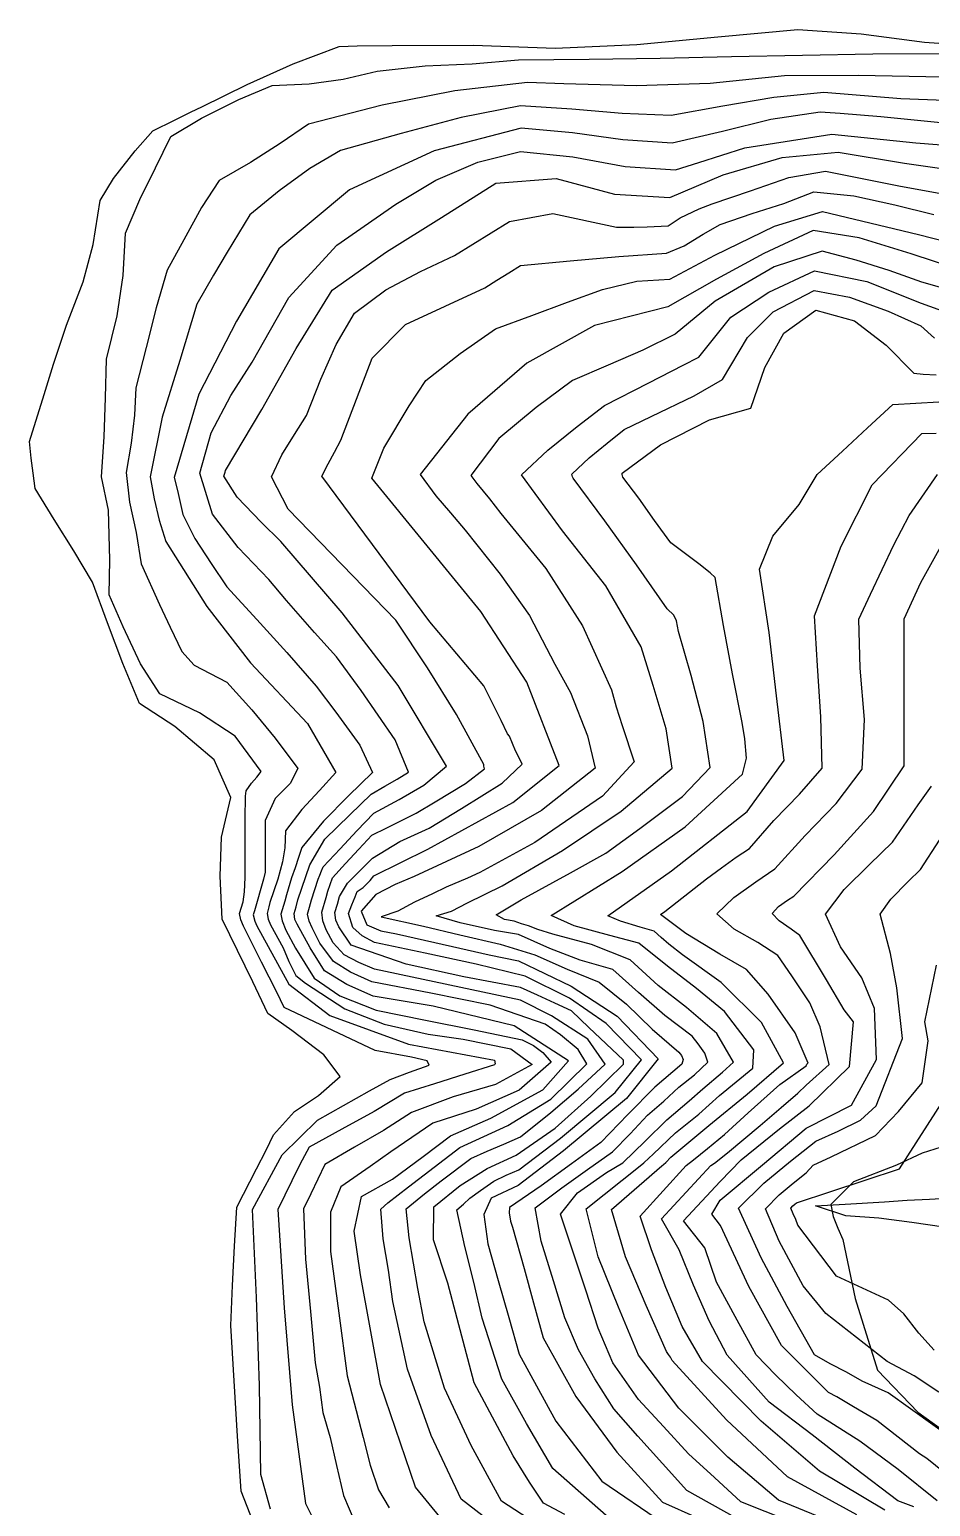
# Model space of a CAD drawing. Header units: millimetres. Extents: x 21147 to 21795, y 3328 to 3821.
# Drawn here: x 21164.3 to 21240.9, y 3682.3 to 3807.9 of the extents above; entities that cross this region are included whole.
import ezdxf

# ---------------------------------------------------------------- set-up
doc = ezdxf.new("R2010")
doc.units = ezdxf.units.MM
doc.header["$MEASUREMENT"] = 0
doc.layers.add('CURVAS', color=43, linetype='Continuous')
doc.layers.add('PEDRA', color=7, linetype='Continuous')

msp = doc.modelspace()

# ---------------------------------------------------------------- linework, layer by layer
at = {"layer": 'CURVAS', "linetype": 'Continuous'}
for p, q in [((21222.81, 3807.26), (21229.61, 3807.89)), ((21229.61, 3807.89), (21235.01, 3807.51)), ((21195.1, 3806.53), (21202.03, 3806.57)), ((21202.03, 3806.57), (21208.98, 3806.29)), ((21208.98, 3806.29), (21215.93, 3806.62)), ((21215.93, 3806.62), (21222.81, 3807.26)), ((21235.01, 3807.51), (21240.39, 3806.82)), ((21240.39, 3806.82), (21245.69, 3806.45)), ((21186.69, 3804.98), (21190.59, 3806.45)), ((21190.59, 3806.45), (21192.14, 3806.5)), ((21192.14, 3806.5), (21195.1, 3806.53)), ((21201.91, 3804.97), (21205.84, 3805.32)), ((21205.84, 3805.32), (21211.86, 3805.36)), ((21211.86, 3805.36), (21217.91, 3805.46)), ((21217.91, 3805.46), (21223.96, 3805.59)), ((21223.96, 3805.59), (21230, 3805.71)), ((21230, 3805.71), (21236.01, 3805.81)), ((21236.01, 3805.81), (21242, 3805.85)), ((21182.78, 3803.21), (21186.69, 3804.98)), ((21190.95, 3803.66), (21193.83, 3804.36)), ((21193.83, 3804.36), (21197.9, 3804.79)), ((21197.9, 3804.79), (21201.91, 3804.97)), ((21178.92, 3801.3), (21182.78, 3803.21)), ((21182.07, 3801.93), (21184.89, 3803.14)), ((21184.89, 3803.14), (21188.04, 3803.28)), ((21188.04, 3803.28), (21190.95, 3803.66)), ((21206.63, 3803.38), (21200.44, 3802.68)), ((21209.71, 3803.28), (21206.63, 3803.38)), ((21212.79, 3803.19), (21209.71, 3803.28)), ((21215.85, 3803.09), (21212.79, 3803.19)), ((21222.16, 3803.3), (21215.85, 3803.09)), ((21228.48, 3803.94), (21222.16, 3803.3)), ((21234.76, 3803.98), (21228.48, 3803.94)), ((21239.1, 3803.89), (21234.76, 3803.98)), ((21243.33, 3803.8), (21239.1, 3803.89)), ((21178.88, 3800.36), (21182.07, 3801.93)), ((21200.44, 3802.68), (21194.24, 3801.45)), ((21227.57, 3802.1), (21223.23, 3801.37)), ((21231.82, 3802.54), (21227.57, 3802.1)), ((21238.39, 3802), (21231.82, 3802.54)), ((21244.99, 3801.76), (21238.39, 3802)), ((21176.28, 3798.78), (21178.88, 3800.36)), ((21176.59, 3800.18), (21178.01, 3800.88)), ((21178.01, 3800.88), (21178.92, 3801.3)), ((21194.24, 3801.45), (21188, 3799.83)), ((21200.98, 3800.41), (21195.87, 3799.06)), ((21206.03, 3801.41), (21200.98, 3800.41)), ((21210.39, 3801.12), (21206.03, 3801.41)), ((21214.68, 3800.76), (21210.39, 3801.12)), ((21218.85, 3800.58), (21214.68, 3800.76)), ((21223.23, 3801.37), (21218.85, 3800.58)), ((21231.51, 3800.86), (21227.31, 3800.23)), ((21233.23, 3800.74), (21231.51, 3800.86)), ((21234.96, 3800.6), (21233.23, 3800.74)), ((21236.68, 3800.46), (21234.96, 3800.6)), ((21243.2, 3799.82), (21236.68, 3800.46)), ((21173.23, 3797.57), (21174.75, 3799.28)), ((21174.75, 3799.28), (21176.59, 3800.18)), ((21188, 3799.83), (21185.57, 3798.2)), ((21195.87, 3799.06), (21190.71, 3797.6)), ((21206.08, 3799.5), (21198.67, 3797.58)), ((21210.45, 3799.1), (21206.08, 3799.5)), ((21214.74, 3798.52), (21210.45, 3799.1)), ((21223.22, 3799.21), (21218.92, 3798.23)), ((21227.31, 3800.23), (21223.22, 3799.21)), ((21174.96, 3796.13), (21176.28, 3798.78)), ((21185.57, 3798.2), (21183.06, 3796.58)), ((21218.92, 3798.23), (21214.74, 3798.52)), ((21223.14, 3797.2), (21225.11, 3797.82)), ((21225.11, 3797.82), (21232.52, 3799)), ((21232.52, 3799), (21239.66, 3798.24)), ((21239.66, 3798.24), (21247.06, 3797.7)), ((21171.39, 3795.22), (21173.23, 3797.57)), ((21183.06, 3796.58), (21180.38, 3795.04)), ((21190.71, 3797.6), (21188.11, 3796.07)), ((21198.67, 3797.58), (21191.48, 3794.25)), ((21198.82, 3795.08), (21202.38, 3796.61)), ((21202.38, 3796.61), (21206.03, 3797.51)), ((21206.03, 3797.51), (21210.48, 3797.05)), ((21210.48, 3797.05), (21214.93, 3796.25)), ((21219.21, 3795.95), (21221.18, 3796.57)), ((21221.18, 3796.57), (21223.14, 3797.2)), ((21223.25, 3795.54), (21228.29, 3797.01)), ((21228.29, 3797.01), (21233.06, 3797.46)), ((21233.06, 3797.46), (21238.7, 3796.52)), ((21238.7, 3796.52), (21244.15, 3795.73)), ((21173.65, 3793.44), (21174.96, 3796.13)), ((21188.11, 3796.07), (21185.49, 3794.16)), ((21214.93, 3796.25), (21219.21, 3795.95)), ((21218.73, 3793.6), (21223.25, 3795.54)), ((21225.59, 3794.18), (21228.85, 3795.31)), ((21228.85, 3795.31), (21231.98, 3795.83)), ((21231.98, 3795.83), (21238.2, 3794.6)), ((21170.27, 3793.36), (21171.39, 3795.22)), ((21180.38, 3795.04), (21178.89, 3792.74)), ((21185.49, 3794.16), (21183, 3792.12)), ((21191.48, 3794.25), (21185.46, 3789.24)), ((21195.41, 3793.03), (21198.82, 3795.08)), ((21199.3, 3791.91), (21203.92, 3794.82)), ((21203.92, 3794.82), (21209.05, 3795.23)), ((21209.05, 3795.23), (21214.01, 3793.9)), ((21222.33, 3793.07), (21225.59, 3794.18)), ((21228.43, 3793.1), (21230.98, 3794.08)), ((21230.98, 3794.08), (21234.38, 3793.75)), ((21238.2, 3794.6), (21244.34, 3793.46)), ((21169.67, 3789.62), (21170.27, 3793.36)), ((21172.43, 3790.58), (21173.65, 3793.44)), ((21178.89, 3792.74), (21177.39, 3790.01)), ((21190.39, 3789.56), (21195.41, 3793.03)), ((21214.01, 3793.9), (21218.73, 3793.6)), ((21221.23, 3792.63), (21222.33, 3793.07)), ((21225.72, 3792.23), (21228.43, 3793.1)), ((21234.38, 3793.75), (21237.86, 3792.99)), ((21237.86, 3792.99), (21241.19, 3792.16)), ((21183, 3792.12), (21181.07, 3788.96)), ((21194.63, 3788.97), (21199.3, 3791.91)), ((21200.42, 3788.66), (21205.09, 3791.56)), ((21205.09, 3791.56), (21208.78, 3792.23)), ((21208.78, 3792.23), (21214.18, 3791.09)), ((21218.59, 3791.2), (21219.6, 3791.88)), ((21219.6, 3791.88), (21221.23, 3792.63)), ((21223, 3791.32), (21225.72, 3792.23)), ((21227.62, 3791.18), (21231.72, 3792.4)), ((21231.72, 3792.4), (21239.87, 3790.45)), ((21172.23, 3786.96), (21172.43, 3790.58)), ((21214.18, 3791.09), (21215.67, 3791.09)), ((21215.67, 3791.09), (21216.81, 3791.12)), ((21216.81, 3791.12), (21218.59, 3791.2)), ((21219.95, 3789.5), (21221.56, 3790.48)), ((21221.56, 3790.48), (21223, 3791.32)), ((21222.56, 3788.69), (21227.62, 3791.18)), ((21230.91, 3790.8), (21226.71, 3788.84)), ((21234.84, 3790.17), (21230.91, 3790.8)), ((21239.87, 3790.45), (21247.94, 3788.39)), ((21168.82, 3786.44), (21169.67, 3789.62)), ((21177.39, 3790.01), (21175.95, 3787.42)), ((21185.46, 3789.24), (21181.87, 3783.08)), ((21186.32, 3785.09), (21190.39, 3789.56)), ((21189.99, 3785.72), (21194.63, 3788.97)), ((21218.44, 3788.88), (21219.95, 3789.5)), ((21231.7, 3789.05), (21227.6, 3787.7)), ((21234.59, 3788.28), (21231.7, 3789.05)), ((21239.27, 3788.81), (21234.84, 3790.17)), ((21181.07, 3788.96), (21179.9, 3787)), ((21197.52, 3787.31), (21200.42, 3788.66)), ((21205.02, 3787.2), (21206.03, 3787.83)), ((21206.03, 3787.83), (21210.24, 3788.22)), ((21210.24, 3788.22), (21214.39, 3788.6)), ((21214.39, 3788.6), (21218.44, 3788.88)), ((21218.73, 3786.65), (21222.56, 3788.69)), ((21226.71, 3788.84), (21222.69, 3786.66)), ((21237.4, 3787.41), (21234.59, 3788.28)), ((21243.3, 3787.49), (21239.27, 3788.81)), ((21171.71, 3783.54), (21172.23, 3786.96)), ((21175.95, 3787.42), (21175.02, 3784.22)), ((21179.9, 3787), (21178.49, 3784.54)), ((21194.56, 3785.76), (21197.52, 3787.31)), ((21202.98, 3785.93), (21204.01, 3786.57)), ((21204.01, 3786.57), (21205.02, 3787.2)), ((21213, 3785.77), (21215.93, 3786.48)), ((21215.93, 3786.48), (21216.86, 3786.55)), ((21216.86, 3786.55), (21217.8, 3786.6)), ((21217.8, 3786.6), (21218.73, 3786.65)), ((21222.69, 3786.66), (21218.56, 3784.3)), ((21227.6, 3787.7), (21222.58, 3784.78)), ((21227.16, 3785.55), (21231.03, 3787.37)), ((21231.03, 3787.37), (21235.48, 3786.47)), ((21235.48, 3786.47), (21240.11, 3784.61)), ((21240.16, 3786.41), (21237.4, 3787.41)), ((21167.39, 3782.74), (21168.82, 3786.44)), ((21186.94, 3780.76), (21189.99, 3785.72)), ((21191.89, 3783.78), (21194.56, 3785.76)), ((21196.24, 3782.8), (21202.98, 3785.93)), ((21210.01, 3784.71), (21213, 3785.77)), ((21223.93, 3783.42), (21227.16, 3785.55)), ((21227.53, 3783.89), (21231, 3785.69)), ((21231, 3785.69), (21234.01, 3785.14)), ((21246.03, 3784.73), (21240.16, 3786.41)), ((21175.02, 3784.22), (21174.18, 3780.85)), ((21178.49, 3784.54), (21177.04, 3779.74)), ((21183.19, 3779.6), (21186.32, 3785.09)), ((21206.99, 3783.58), (21210.01, 3784.71)), ((21218.56, 3784.3), (21212.33, 3782.71)), ((21222.58, 3784.78), (21219.19, 3781.98)), ((21228.42, 3782.06), (21231.15, 3784.01)), ((21231.15, 3784.01), (21234.44, 3783.12)), ((21234.01, 3785.14), (21237.3, 3783.93)), ((21240.11, 3784.61), (21244.42, 3783.06)), ((21166.3, 3779.42), (21167.39, 3782.74)), ((21170.8, 3779.87), (21171.71, 3783.54)), ((21181.87, 3783.08), (21178.66, 3776.87)), ((21190.35, 3781.1), (21191.89, 3783.78)), ((21193.41, 3779.93), (21196.24, 3782.8)), ((21203.9, 3782.43), (21206.99, 3783.58)), ((21212.33, 3782.71), (21206.56, 3779.53)), ((21221.18, 3780.04), (21223.93, 3783.42)), ((21225.34, 3781.7), (21227.53, 3783.89)), ((21234.44, 3783.12), (21237.12, 3781.05)), ((21237.3, 3783.93), (21240.09, 3782.7)), ((21240.09, 3782.7), (21241.25, 3781.63)), ((21200.89, 3780.33), (21203.9, 3782.43)), ((21219.19, 3781.98), (21216.42, 3780.62)), ((21223.21, 3778.12), (21225.34, 3781.7)), ((21226.81, 3779.15), (21228.42, 3782.06)), ((21174.18, 3780.85), (21173.31, 3777.42)), ((21184.01, 3775.59), (21186.94, 3780.76)), ((21189.03, 3778.15), (21190.35, 3781.1)), ((21197.98, 3778.05), (21200.89, 3780.33)), ((21216.42, 3780.62), (21213.49, 3779.34)), ((21237.12, 3781.05), (21239.49, 3778.67)), ((21165.49, 3776.86), (21166.3, 3779.42)), ((21170.73, 3776.58), (21170.8, 3779.87)), ((21177.04, 3779.74), (21175.53, 3774.93)), ((21181.37, 3776.76), (21183.19, 3779.6)), ((21190.74, 3772.97), (21193.41, 3779.93)), ((21206.56, 3779.53), (21201.53, 3775.17)), ((21213.49, 3779.34), (21210.46, 3778.05)), ((21216.93, 3777.85), (21219.87, 3779.35)), ((21219.87, 3779.35), (21221.18, 3780.04)), ((21225.63, 3775.7), (21226.81, 3779.15)), ((21187.81, 3775.08), (21189.03, 3778.15)), ((21196.54, 3775.9), (21197.98, 3778.05)), ((21210.46, 3778.05), (21207.35, 3775.76)), ((21213.17, 3775.91), (21216.93, 3777.85)), ((21220.81, 3776.75), (21223.21, 3778.12)), ((21239.49, 3778.67), (21240.28, 3778.58)), ((21240.28, 3778.58), (21241.39, 3778.52)), ((21164.25, 3772.85), (21165.49, 3776.86)), ((21170.59, 3773.25), (21170.73, 3776.58)), ((21173.31, 3777.42), (21173.18, 3775.09)), ((21178.66, 3776.87), (21176.57, 3769.8)), ((21179.72, 3773.58), (21181.37, 3776.76)), ((21217.15, 3774.97), (21220.81, 3776.75)), ((21180.93, 3770.4), (21184.01, 3775.59)), ((21194.4, 3772.28), (21196.54, 3775.9)), ((21201.53, 3775.17), (21197.5, 3770.04)), ((21207.35, 3775.76), (21204.19, 3773.1)), ((21210.83, 3774.14), (21213.17, 3775.91)), ((21222.11, 3774.7), (21225.63, 3775.7)), ((21235.55, 3774.02), (21237.69, 3776.01)), ((21237.69, 3776.01), (21241.6, 3776.23)), ((21173.18, 3775.09), (21172.89, 3772.7)), ((21175.53, 3774.93), (21174.51, 3769.85)), ((21186.8, 3773.46), (21187.81, 3775.08)), ((21208.36, 3772.11), (21210.83, 3774.14)), ((21214.85, 3773.88), (21217.15, 3774.97)), ((21217.94, 3772.58), (21222.11, 3774.7)), ((21233.42, 3772.03), (21235.55, 3774.02)), ((21164.4, 3771.43), (21164.25, 3772.85)), ((21170.39, 3769.85), (21170.59, 3773.25)), ((21172.89, 3772.7), (21172.47, 3770.21)), ((21178.73, 3770.16), (21179.72, 3773.58)), ((21185.73, 3771.72), (21186.8, 3773.46)), ((21190.2, 3771.96), (21190.74, 3772.97)), ((21204.19, 3773.1), (21201.81, 3769.97)), ((21211.86, 3771.47), (21213.39, 3772.72)), ((21213.39, 3772.72), (21214.85, 3773.88)), ((21235.94, 3769.18), (21240.16, 3773.54)), ((21240.16, 3773.54), (21241.38, 3773.56)), ((21164.56, 3770.15), (21164.4, 3771.43)), ((21184.84, 3769.85), (21185.73, 3771.72)), ((21189.66, 3770.95), (21190.2, 3771.96)), ((21193.37, 3769.73), (21194.4, 3772.28)), ((21206.1, 3770.02), (21208.36, 3772.11)), ((21210.39, 3770.09), (21211.86, 3771.47)), ((21214.66, 3770.16), (21217.94, 3772.58)), ((21231.27, 3770.04), (21233.42, 3772.03)), ((21164.73, 3768.87), (21164.56, 3770.15)), ((21172.47, 3770.21), (21172.75, 3767.7)), ((21179.82, 3766.69), (21178.73, 3770.16)), ((21180.83, 3770.09), (21180.89, 3770.25)), ((21180.89, 3770.25), (21180.93, 3770.4)), ((21189.11, 3769.92), (21189.66, 3770.95)), ((21214.68, 3770.06), (21214.66, 3770.16)), ((21170.98, 3767.02), (21170.39, 3769.85)), ((21174.51, 3769.85), (21174.86, 3767.99)), ((21176.57, 3769.8), (21176.84, 3768.69)), ((21180.77, 3769.92), (21180.83, 3770.09)), ((21181.93, 3768.11), (21180.77, 3769.92)), ((21186.27, 3767.11), (21184.84, 3769.85)), ((21198.3, 3757.52), (21189.11, 3769.92)), ((21198.09, 3763.98), (21193.37, 3769.73)), ((21197.5, 3770.04), (21198.81, 3768.24)), ((21201.81, 3769.97), (21202.32, 3769.28)), ((21202.32, 3769.28), (21203.38, 3767.97)), ((21209.59, 3765.27), (21206.1, 3770.02)), ((21210.43, 3769.97), (21210.39, 3770.09)), ((21210.46, 3769.85), (21210.43, 3769.97)), ((21210.49, 3769.73), (21210.46, 3769.85)), ((21213.2, 3766.1), (21210.49, 3769.73)), ((21214.7, 3769.95), (21214.68, 3770.06)), ((21214.73, 3769.83), (21214.7, 3769.95)), ((21216.1, 3768.03), (21214.73, 3769.83)), ((21229.73, 3767.51), (21231.27, 3770.04)), ((21233.31, 3763.95), (21235.94, 3769.18)), ((21239.09, 3766.57), (21241.49, 3770.06)), ((21166.35, 3766.23), (21164.73, 3768.87)), ((21172.75, 3767.7), (21173.33, 3765.11)), ((21174.86, 3767.99), (21175.27, 3766.16)), ((21176.84, 3768.69), (21177.07, 3767.67)), ((21177.07, 3767.67), (21177.29, 3766.64)), ((21183.95, 3766.01), (21181.93, 3768.11)), ((21198.81, 3768.24), (21200.06, 3766.78)), ((21203.38, 3767.97), (21204.35, 3766.73)), ((21217.43, 3766.14), (21216.1, 3768.03)), ((21171.08, 3762.8), (21170.98, 3767.02)), ((21177.29, 3766.64), (21178.32, 3764.61)), ((21182.01, 3763.83), (21179.82, 3766.69)), ((21195.43, 3757.67), (21186.27, 3767.11)), ((21200.06, 3766.78), (21201.31, 3765.32)), ((21204.35, 3766.73), (21208.18, 3762.06)), ((21227.49, 3764.8), (21229.73, 3767.51)), ((21237.78, 3764.07), (21239.09, 3766.57)), ((21168.01, 3763.55), (21166.35, 3766.23)), ((21173.33, 3765.11), (21173.74, 3762.44)), ((21175.27, 3766.16), (21175.85, 3764.34)), ((21185.63, 3764.36), (21183.95, 3766.01)), ((21201.31, 3765.32), (21204.28, 3761.57)), ((21213.29, 3760.59), (21209.59, 3765.27)), ((21215.88, 3762.38), (21213.2, 3766.1)), ((21218.8, 3764.24), (21217.43, 3766.14)), ((21175.85, 3764.34), (21177.02, 3762.51)), ((21178.32, 3764.61), (21179.7, 3762.49)), ((21190.84, 3758.3), (21185.63, 3764.36)), ((21202.65, 3758.41), (21198.09, 3763.98)), ((21221.18, 3762.45), (21218.8, 3764.24)), ((21226.35, 3762.01), (21227.49, 3764.8)), ((21231.03, 3758.03), (21233.31, 3763.95)), ((21236.8, 3761.96), (21237.78, 3764.07)), ((21240.08, 3760.88), (21241.78, 3763.93)), ((21169.6, 3760.89), (21168.01, 3763.55)), ((21171.04, 3759.81), (21171.08, 3762.8)), ((21184.6, 3761.13), (21182.01, 3763.83)), ((21173.74, 3762.44), (21175.31, 3758.99)), ((21177.02, 3762.51), (21178.18, 3760.67)), ((21179.7, 3762.49), (21181.03, 3760.5)), ((21204.28, 3761.57), (21206.79, 3758.06)), ((21208.18, 3762.06), (21211.3, 3757.19)), ((21218.51, 3758.63), (21215.88, 3762.38)), ((21222.16, 3761.69), (21221.18, 3762.45)), ((21222.59, 3761.29), (21222.16, 3761.69)), ((21227.17, 3756.62), (21226.35, 3762.01)), ((21235.81, 3759.86), (21236.8, 3761.96)), ((21170.89, 3757.44), (21169.6, 3760.89)), ((21178.18, 3760.67), (21179.33, 3758.83)), ((21181.03, 3760.5), (21183.59, 3757.73)), ((21186.12, 3759.33), (21184.6, 3761.13)), ((21216.29, 3755.4), (21213.29, 3760.59)), ((21223.28, 3757.22), (21222.59, 3761.29)), ((21238.65, 3757.77), (21240.08, 3760.88)), ((21172.21, 3757.1), (21171.04, 3759.81)), ((21175.31, 3758.99), (21176.21, 3757.06)), ((21179.33, 3758.83), (21183.04, 3754.04)), ((21188.49, 3756.62), (21186.12, 3759.33)), ((21234.81, 3757.75), (21235.81, 3759.86)), ((21183.59, 3757.73), (21186.14, 3754.9)), ((21195.62, 3752.1), (21190.84, 3758.3)), ((21198.12, 3753.62), (21195.43, 3757.67)), ((21206.56, 3752.4), (21202.65, 3758.41)), ((21206.79, 3758.06), (21208.95, 3753.91)), ((21219.06, 3758.1), (21218.51, 3758.63)), ((21219.28, 3757.61), (21219.06, 3758.1)), ((21219.45, 3756.69), (21219.28, 3757.61)), ((21231.28, 3753.78), (21231.03, 3758.03)), ((21234.91, 3753.59), (21234.81, 3757.75)), ((21238.65, 3753.62), (21238.65, 3757.77)), ((21172.18, 3753.99), (21170.89, 3757.44)), ((21173.7, 3753.94), (21172.21, 3757.1)), ((21176.21, 3757.06), (21177.22, 3754.99)), ((21190.38, 3754.54), (21188.49, 3756.62)), ((21202.91, 3752.09), (21198.3, 3757.52)), ((21211.3, 3757.19), (21213.75, 3751.73)), ((21220.54, 3752.95), (21219.45, 3756.69)), ((21224.05, 3753.1), (21223.28, 3757.22)), ((21227.81, 3751.22), (21227.17, 3756.62)), ((21217.31, 3752.11), (21216.29, 3755.4)), ((21173.6, 3750.58), (21172.18, 3753.99)), ((21175.33, 3751.4), (21173.7, 3753.94)), ((21177.22, 3754.99), (21178.27, 3753.85)), ((21178.27, 3753.85), (21179.63, 3753.12)), ((21183.04, 3754.04), (21187.89, 3748.87)), ((21186.14, 3754.9), (21188.63, 3752.04)), ((21192.48, 3751.68), (21190.38, 3754.54)), ((21208.95, 3753.91), (21210.28, 3751.52)), ((21179.63, 3753.12), (21181.03, 3752.4)), ((21200.57, 3749.63), (21198.12, 3753.62)), ((21221.55, 3749.06), (21220.54, 3752.95)), ((21224.87, 3748.97), (21224.05, 3753.1)), ((21231.57, 3749.45), (21231.28, 3753.78)), ((21235.28, 3749.22), (21234.91, 3753.59)), ((21238.65, 3749.45), (21238.65, 3753.62)), ((21178.72, 3749.79), (21175.33, 3751.4)), ((21181.03, 3752.4), (21183.17, 3750.03)), ((21188.63, 3752.04), (21190.32, 3749.83)), ((21195.35, 3747.49), (21192.48, 3751.68)), ((21199.72, 3745.26), (21195.62, 3752.1)), ((21204.37, 3749.12), (21202.91, 3752.09)), ((21209.31, 3745.31), (21206.56, 3752.4)), ((21210.28, 3751.52), (21211.71, 3747.82)), ((21213.75, 3751.73), (21214.15, 3750.29)), ((21218.41, 3748.41), (21217.31, 3752.11)), ((21176.61, 3748.61), (21173.6, 3750.58)), ((21214.15, 3750.29), (21214.66, 3748.71)), ((21228.46, 3745.74), (21227.81, 3751.22)), ((21181.75, 3747.81), (21178.72, 3749.79)), ((21183.17, 3750.03), (21185.16, 3747.62)), ((21187.89, 3748.87), (21190.31, 3744.71)), ((21190.32, 3749.83), (21192.34, 3747.02)), ((21202.89, 3745.38), (21200.57, 3749.63)), ((21204.93, 3748.01), (21204.37, 3749.12)), ((21222.16, 3745.14), (21221.55, 3749.06)), ((21225.11, 3747.58), (21224.87, 3748.97)), ((21231.7, 3745.07), (21231.57, 3749.45)), ((21235.08, 3745), (21235.28, 3749.22)), ((21238.65, 3745.28), (21238.65, 3749.45)), ((21179.97, 3745.78), (21176.61, 3748.61)), ((21183.95, 3744.8), (21181.75, 3747.81)), ((21185.16, 3747.62), (21187.07, 3745.04)), ((21205.09, 3747.8), (21204.93, 3748.01)), ((21205.59, 3746.54), (21205.09, 3747.8)), ((21211.71, 3747.82), (21212.38, 3745.07)), ((21214.66, 3748.71), (21215.69, 3745.62)), ((21218.92, 3745.07), (21218.41, 3748.41)), ((21225.26, 3745.93), (21225.11, 3747.58)), ((21192.34, 3747.02), (21193.42, 3744.71)), ((21196.49, 3744.73), (21195.35, 3747.49)), ((21205.76, 3746.24), (21205.59, 3746.54)), ((21181.37, 3742.58), (21179.97, 3745.78)), ((21187.07, 3745.04), (21186.42, 3743.78)), ((21197.8, 3743.62), (21199.72, 3745.26)), ((21201.35, 3743.78), (21202.96, 3745.02)), ((21202.91, 3745.26), (21202.89, 3745.38)), ((21202.94, 3745.14), (21202.91, 3745.26)), ((21202.96, 3745.02), (21202.94, 3745.14)), ((21204.46, 3743.79), (21206.15, 3745.43)), ((21205.38, 3742.16), (21209.31, 3745.31)), ((21206.15, 3745.43), (21205.76, 3746.24)), ((21212.38, 3745.07), (21207.8, 3741.49)), ((21215.69, 3745.62), (21212.99, 3742.71)), ((21214.6, 3741.41), (21218.92, 3745.07)), ((21219.79, 3742.68), (21222.16, 3745.14)), ((21224.91, 3744.56), (21225.26, 3745.93)), ((21225.3, 3741.39), (21228.46, 3745.74)), ((21229.75, 3742.87), (21231.7, 3745.07)), ((21236.06, 3741.39), (21238.65, 3745.28)), ((21182.68, 3743.15), (21183.13, 3743.79)), ((21183.13, 3743.79), (21183.59, 3744.31)), ((21183.59, 3744.31), (21183.95, 3744.8)), ((21186.42, 3743.78), (21185.15, 3742.49)), ((21190.31, 3744.71), (21188.91, 3743.17)), ((21193.42, 3744.71), (21191.38, 3742.72)), ((21194.47, 3743.54), (21195.53, 3744.15)), ((21195.53, 3744.15), (21196.49, 3744.73)), ((21198.77, 3742.21), (21201.35, 3743.78)), ((21201.01, 3741.65), (21204.46, 3743.79)), ((21220.02, 3740.09), (21224.91, 3744.56)), ((21232.87, 3742.07), (21235.08, 3745)), ((21180.58, 3739.2), (21181.37, 3742.58)), ((21182.61, 3740.78), (21182.63, 3742.69)), ((21182.63, 3742.69), (21182.68, 3743.15)), ((21188.91, 3743.17), (21187.43, 3741.56)), ((21191.38, 3742.72), (21189.26, 3740.56)), ((21191.49, 3741.1), (21193.33, 3742.86)), ((21193.33, 3742.86), (21194.47, 3743.54)), ((21195.71, 3742.41), (21197.8, 3743.62)), ((21212.99, 3742.71), (21207.25, 3738.76)), ((21216.18, 3739.95), (21219.79, 3742.68)), ((21227.56, 3740.63), (21229.75, 3742.87)), ((21239.85, 3741.96), (21240.98, 3743.55)), ((21185.15, 3742.49), (21184.29, 3740.63)), ((21187.43, 3741.56), (21186.04, 3739.75)), ((21192.1, 3739.74), (21193.54, 3741.26)), ((21193.54, 3741.26), (21195.71, 3742.41)), ((21195.89, 3740.63), (21197.14, 3741.26)), ((21197.14, 3741.26), (21198.77, 3742.21)), ((21198.13, 3738.19), (21205.38, 3742.16)), ((21198.24, 3739.99), (21201.01, 3741.65)), ((21207.8, 3741.49), (21202.48, 3738.41)), ((21209.6, 3738.08), (21214.6, 3741.41)), ((21218.88, 3736.34), (21225.3, 3741.39)), ((21230.24, 3739.36), (21232.87, 3742.07)), ((21232.72, 3737.7), (21236.06, 3741.39)), ((21237.66, 3738.79), (21239.85, 3741.96)), ((21182.59, 3735.79), (21182.61, 3740.78)), ((21184.29, 3740.63), (21184.31, 3737.79)), ((21189.26, 3740.56), (21187.43, 3738.33)), ((21189.38, 3739.03), (21191.49, 3741.1)), ((21193.37, 3739.39), (21194.64, 3740.01)), ((21194.64, 3740.01), (21195.89, 3740.63)), ((21195.75, 3738.83), (21198.24, 3739.99)), ((21214.68, 3736.29), (21220.02, 3740.09)), ((21225.51, 3738.26), (21227.56, 3740.63)), ((21180.48, 3735.89), (21180.58, 3739.2)), ((21186.04, 3739.75), (21185.98, 3738.31)), ((21188.1, 3736.87), (21189.38, 3739.03)), ((21190.67, 3738.21), (21192.1, 3739.74)), ((21192.26, 3738.18), (21193.37, 3739.39)), ((21193.44, 3737.43), (21195.75, 3738.83)), ((21207.25, 3738.76), (21202.55, 3736.2)), ((21213.27, 3737.85), (21216.18, 3739.95)), ((21227.67, 3736.51), (21230.24, 3739.36)), ((21235.72, 3736.89), (21237.66, 3738.79)), ((21240.06, 3736.46), (21241.67, 3738.96)), ((21184.31, 3737.79), (21184.29, 3736.23)), ((21185.98, 3738.31), (21185.78, 3737.1)), ((21187.43, 3738.33), (21187.14, 3737.47)), ((21189.23, 3736.68), (21190.67, 3738.21)), ((21191.14, 3736.97), (21192.26, 3738.18)), ((21193.54, 3735.91), (21198.13, 3738.19)), ((21202.48, 3738.41), (21196.99, 3735.86)), ((21204.45, 3735.07), (21209.6, 3738.08)), ((21210.28, 3736.18), (21213.27, 3737.85)), ((21223.12, 3736.59), (21224.37, 3737.52)), ((21224.37, 3737.52), (21225.51, 3738.26)), ((21229.28, 3734.19), (21232.72, 3737.7)), ((21184.29, 3736.23), (21184.15, 3735.63)), ((21185.78, 3737.1), (21185.39, 3735.65)), ((21186.85, 3736.61), (21186.54, 3735.74)), ((21187.14, 3737.47), (21186.85, 3736.61)), ((21187.09, 3733.87), (21188.1, 3736.87)), ((21188.96, 3735.98), (21189.1, 3736.34)), ((21189.1, 3736.34), (21189.23, 3736.68)), ((21190.02, 3735.74), (21191.14, 3736.97)), ((21191.31, 3735.29), (21193.44, 3737.43)), ((21208.62, 3732.56), (21214.68, 3736.29)), ((21213.46, 3732.53), (21218.88, 3736.34)), ((21221.85, 3735.67), (21223.12, 3736.59)), ((21226.05, 3735.41), (21227.67, 3736.51)), ((21233.56, 3734.77), (21235.72, 3736.89)), ((21238.99, 3735.43), (21240.06, 3736.46)), ((21180.65, 3732.25), (21180.48, 3735.89)), ((21182.54, 3734.57), (21182.59, 3735.79)), ((21184.15, 3735.63), (21183.38, 3732.94)), ((21185.39, 3735.65), (21184.7, 3733.66)), ((21186.54, 3735.74), (21186.11, 3734.32)), ((21188.24, 3733.87), (21188.82, 3735.63)), ((21188.82, 3735.63), (21188.96, 3735.98)), ((21189.62, 3734.62), (21190.02, 3735.74)), ((21190.62, 3734.16), (21191.31, 3735.29)), ((21192.63, 3734.92), (21193.22, 3735.54)), ((21193.22, 3735.54), (21193.54, 3735.91)), ((21195.37, 3735.19), (21193.71, 3734.33)), ((21196.99, 3735.86), (21195.37, 3735.19)), ((21201.52, 3735.73), (21199.71, 3734.95)), ((21201.51, 3733.63), (21204.45, 3735.07)), ((21202.55, 3736.2), (21201.52, 3735.73)), ((21206.08, 3733.89), (21210.28, 3736.18)), ((21219.35, 3733.72), (21221.85, 3735.67)), ((21224.18, 3734.07), (21226.05, 3735.41)), ((21237.52, 3733.93), (21238.99, 3735.43)), ((21182.13, 3732.73), (21182.42, 3733.72)), ((21182.42, 3733.72), (21182.54, 3734.57)), ((21185.97, 3733.78), (21185.63, 3732.65)), ((21186.11, 3734.32), (21185.97, 3733.78)), ((21186.93, 3733.3), (21187.09, 3733.87)), ((21188.08, 3733.27), (21188.24, 3733.87)), ((21189.11, 3732.84), (21189.48, 3734.07)), ((21189.48, 3734.07), (21189.62, 3734.62)), ((21190.44, 3733.51), (21190.62, 3734.16)), ((21191.67, 3733.47), (21191.97, 3734.14)), ((21191.97, 3734.14), (21192.13, 3734.59)), ((21192.13, 3734.59), (21192.63, 3734.92)), ((21193.71, 3734.33), (21192.46, 3732.92)), ((21198.53, 3734.4), (21197.01, 3733.67)), ((21199.71, 3734.95), (21198.53, 3734.4)), ((21203.94, 3732.61), (21206.08, 3733.89)), ((21218.31, 3732.89), (21219.35, 3733.72)), ((21222.73, 3732.68), (21224.18, 3734.07)), ((21227.97, 3733.32), (21228.73, 3733.85)), ((21228.73, 3733.85), (21229.28, 3734.19)), ((21231.98, 3732.65), (21233.56, 3734.77)), ((21236.61, 3732.65), (21237.52, 3733.93)), ((21182.22, 3732.18), (21182.13, 3732.73)), ((21183.33, 3732.77), (21183.28, 3732.61)), ((21183.28, 3732.61), (21183.41, 3732.07)), ((21183.38, 3732.94), (21183.33, 3732.77)), ((21184.62, 3733.29), (21184.48, 3732.73)), ((21184.48, 3732.73), (21184.55, 3732.23)), ((21184.7, 3733.66), (21184.62, 3733.29)), ((21185.63, 3732.65), (21185.75, 3732.09)), ((21186.76, 3732.73), (21186.93, 3733.3)), ((21186.83, 3732.22), (21186.76, 3732.73)), ((21187.91, 3732.65), (21188.08, 3733.27)), ((21188.03, 3732.08), (21187.91, 3732.65)), ((21189.2, 3732.1), (21189.11, 3732.84)), ((21190.23, 3732.8), (21190.44, 3733.51)), ((21190.31, 3732.16), (21190.23, 3732.8)), ((21191.38, 3732.73), (21191.67, 3733.47)), ((21191.76, 3731.53), (21191.38, 3732.73)), ((21192.46, 3732.92), (21192.94, 3731.75)), ((21195.59, 3732.93), (21194.16, 3732.44)), ((21197.01, 3733.67), (21195.59, 3732.93)), ((21198.84, 3732.51), (21200.16, 3732.92)), ((21200.9, 3731.92), (21198.84, 3732.51)), ((21200.16, 3732.92), (21201.51, 3733.63)), ((21204.66, 3732.2), (21203.94, 3732.61)), ((21210.59, 3731.67), (21208.62, 3732.56)), ((21214.52, 3732.06), (21213.46, 3732.53)), ((21217.94, 3732.63), (21218.31, 3732.89)), ((21220.09, 3731.02), (21217.94, 3732.63)), ((21224.21, 3731.38), (21222.73, 3732.68)), ((21227.43, 3732.73), (21227.97, 3733.32)), ((21228.04, 3732.11), (21227.43, 3732.73)), ((21233.24, 3729.88), (21231.98, 3732.65)), ((21237.5, 3729.33), (21236.61, 3732.65)), ((21181.94, 3729.58), (21180.65, 3732.25)), ((21182.46, 3731.63), (21182.22, 3732.18)), ((21184, 3728.58), (21182.46, 3731.63)), ((21183.41, 3732.07), (21183.59, 3731.68)), ((21183.59, 3731.68), (21186.31, 3726.72)), ((21184.55, 3732.23), (21184.75, 3731.77)), ((21184.75, 3731.77), (21185.82, 3729.8)), ((21185.75, 3732.09), (21186.07, 3731.3)), ((21186.07, 3731.3), (21186.88, 3729.78)), ((21187.01, 3731.8), (21186.83, 3732.22)), ((21188.12, 3729.8), (21187.01, 3731.8)), ((21188.29, 3731.51), (21188.03, 3732.08)), ((21188.94, 3730.21), (21188.29, 3731.51)), ((21189.5, 3731.33), (21189.2, 3732.1)), ((21190.09, 3730.23), (21189.5, 3731.33)), ((21190.56, 3731.58), (21190.31, 3732.16)), ((21191.62, 3730.02), (21190.56, 3731.58)), ((21192.56, 3730.82), (21191.76, 3731.53)), ((21192.94, 3731.75), (21194.15, 3731.26)), ((21194.15, 3731.26), (21195.46, 3730.98)), ((21194.16, 3732.44), (21197.76, 3731.63)), ((21197.76, 3731.63), (21200.87, 3730.91)), ((21203.81, 3731.27), (21200.9, 3731.92)), ((21205.84, 3730.93), (21203.81, 3731.27)), ((21205.49, 3732.07), (21204.66, 3732.2)), ((21206.1, 3731.84), (21205.49, 3732.07)), ((21206.7, 3731.66), (21206.1, 3731.84)), ((21207.5, 3731.36), (21206.7, 3731.66)), ((21208.78, 3730.95), (21207.5, 3731.36)), ((21213.61, 3730.86), (21210.59, 3731.67)), ((21216.2, 3731.55), (21214.52, 3732.06)), ((21217.39, 3731.22), (21216.2, 3731.55)), ((21218, 3730.68), (21217.39, 3731.22)), ((21226.21, 3730.24), (21224.21, 3731.38)), ((21229.06, 3731.39), (21228.04, 3732.11)), ((21229.8, 3730.86), (21229.06, 3731.39)), ((21190.12, 3728.63), (21188.94, 3730.21)), ((21191.02, 3729.21), (21190.09, 3730.23)), ((21196.3, 3728.4), (21191.62, 3730.02)), ((21193.59, 3730.26), (21192.56, 3730.82)), ((21197.92, 3729.36), (21193.59, 3730.26)), ((21195.46, 3730.98), (21200.24, 3729.91)), ((21200.87, 3730.91), (21204.3, 3730.11)), ((21204.3, 3730.11), (21207.23, 3729.21)), ((21208.52, 3729.75), (21205.84, 3730.93)), ((21212.07, 3730.08), (21208.78, 3730.95)), ((21215.35, 3728.78), (21212.07, 3730.08)), ((21216.09, 3730.21), (21213.61, 3730.86)), ((21218.52, 3728.24), (21216.09, 3730.21)), ((21218.65, 3730.12), (21218, 3730.68)), ((21219.81, 3729.2), (21218.65, 3730.12)), ((21222.98, 3729.26), (21220.09, 3731.02)), ((21227.91, 3729.15), (21226.21, 3730.24)), ((21232.05, 3727.08), (21229.8, 3730.86)), ((21183.24, 3726.9), (21181.94, 3729.58)), ((21185.82, 3729.8), (21186.31, 3728.63)), ((21186.88, 3729.78), (21188.47, 3727.23)), ((21189.34, 3727.84), (21188.12, 3729.8)), ((21192.26, 3728.56), (21191.02, 3729.21)), ((21202.24, 3728.42), (21197.92, 3729.36)), ((21200.24, 3729.91), (21203.36, 3729.21)), ((21203.36, 3729.21), (21205.84, 3728.7)), ((21205.84, 3728.7), (21210.32, 3726.54)), ((21207.23, 3729.21), (21209.99, 3727.99)), ((21211.11, 3728.76), (21208.52, 3729.75)), ((21213.89, 3727.96), (21211.11, 3728.76)), ((21217.72, 3726.61), (21215.35, 3728.78)), ((21223.1, 3726.84), (21219.81, 3729.2)), ((21225.25, 3727.96), (21222.98, 3729.26)), ((21229.1, 3727.43), (21227.91, 3729.15)), ((21235.05, 3727.26), (21233.24, 3729.88)), ((21238.04, 3726.4), (21237.5, 3729.33)), ((21184.65, 3727.31), (21184, 3728.58)), ((21186.31, 3728.63), (21186.91, 3727.45)), ((21186.91, 3727.45), (21187.73, 3726.79)), ((21191.26, 3726.69), (21189.34, 3727.84)), ((21191.55, 3727.74), (21190.12, 3728.63)), ((21193.37, 3726.9), (21191.55, 3727.74)), ((21193.59, 3727.98), (21192.26, 3728.56)), ((21197.74, 3727.11), (21193.59, 3727.98)), ((21201.21, 3727.33), (21196.3, 3728.4)), ((21206.41, 3727.38), (21202.24, 3728.42)), ((21209.99, 3727.99), (21212.71, 3726.88)), ((21216.07, 3725.99), (21213.89, 3727.96)), ((21220.99, 3726.33), (21218.52, 3728.24)), ((21227.1, 3725.87), (21225.25, 3727.96)), ((21230.63, 3725.12), (21229.1, 3727.43)), ((21240.42, 3723.52), (21241.42, 3728.33)), ((21184.53, 3724.22), (21183.24, 3726.9)), ((21185.29, 3726.03), (21184.65, 3727.31)), ((21186.31, 3726.72), (21189.79, 3724.05)), ((21187.73, 3726.79), (21191.07, 3724.6)), ((21188.47, 3727.23), (21190.64, 3725.73)), ((21193.49, 3725.7), (21191.26, 3726.69)), ((21198.4, 3725.95), (21193.37, 3726.9)), ((21201.88, 3726.23), (21197.74, 3727.11)), ((21206.03, 3726.42), (21201.21, 3727.33)), ((21206.03, 3725.34), (21201.88, 3726.23)), ((21207.48, 3725.77), (21206.03, 3726.42)), ((21210.19, 3725.51), (21206.41, 3727.38)), ((21210.32, 3726.54), (21214.24, 3724)), ((21212.71, 3726.88), (21215.03, 3725)), ((21220.15, 3724.74), (21217.72, 3726.61)), ((21223.38, 3724.38), (21220.99, 3726.33)), ((21226.53, 3723.44), (21223.1, 3726.84)), ((21233.56, 3724.54), (21232.05, 3727.08)), ((21236.15, 3724.65), (21235.05, 3727.26)), ((21238.53, 3722.1), (21238.04, 3726.4)), ((21185.92, 3724.74), (21185.29, 3726.03)), ((21190.64, 3725.73), (21193.73, 3724.5)), ((21198.6, 3724.85), (21193.49, 3725.7)), ((21203.44, 3724.93), (21198.4, 3725.95)), ((21208.11, 3723.31), (21203.44, 3724.93)), ((21208.66, 3724.03), (21206.03, 3725.34)), ((21208.93, 3725.1), (21207.48, 3725.77)), ((21210.37, 3724.43), (21208.93, 3725.1)), ((21213.3, 3723.38), (21210.19, 3725.51)), ((21215.03, 3725), (21217.23, 3722.88)), ((21218.3, 3724.05), (21216.07, 3725.99)), ((21229.38, 3722.57), (21227.1, 3725.87)), ((21231.53, 3723.09), (21230.63, 3725.12)), ((21186.57, 3722.76), (21184.53, 3724.22)), ((21188.51, 3723.52), (21185.92, 3724.74)), ((21189.79, 3724.05), (21196.5, 3721.6)), ((21191.07, 3724.6), (21194.41, 3723.32)), ((21193.73, 3724.5), (21197.94, 3723.66)), ((21197.94, 3723.66), (21202.09, 3722.83)), ((21205.47, 3723.18), (21198.6, 3724.85)), ((21211.74, 3722.03), (21208.66, 3724.03)), ((21211.84, 3723.04), (21210.37, 3724.43)), ((21214.24, 3724), (21217.72, 3720.36)), ((21220.62, 3722.28), (21218.3, 3724.05)), ((21222.73, 3722.53), (21220.15, 3724.74)), ((21225.86, 3721.14), (21223.38, 3724.38)), ((21234.36, 3723.5), (21233.56, 3724.54)), ((21236.32, 3720.31), (21236.15, 3724.65)), ((21189.3, 3720.71), (21186.57, 3722.76)), ((21191.09, 3722.3), (21188.51, 3723.52)), ((21194.41, 3723.32), (21198.17, 3722.47)), ((21198.17, 3722.47), (21201.14, 3722.04)), ((21202.09, 3722.83), (21206.15, 3721.99)), ((21210.1, 3720.19), (21205.47, 3723.18)), ((21209.42, 3722.41), (21208.11, 3723.31)), ((21210.93, 3721.15), (21209.42, 3722.41)), ((21213.31, 3721.65), (21211.84, 3723.04)), ((21216.31, 3720.29), (21213.3, 3723.38)), ((21217.23, 3722.88), (21219.5, 3720.93)), ((21224.15, 3720.07), (21222.73, 3722.53)), ((21228.39, 3720.02), (21226.53, 3723.44)), ((21230.5, 3720), (21229.38, 3722.57)), ((21232.29, 3719.87), (21231.53, 3723.09)), ((21234, 3719.7), (21234.36, 3723.5)), ((21240.71, 3721.89), (21240.42, 3723.52)), ((21193.66, 3721.08), (21191.09, 3722.3)), ((21196.5, 3721.6), (21203.8, 3720.24)), ((21201.14, 3722.04), (21205.21, 3721.22)), ((21205.21, 3721.22), (21207.01, 3719.88)), ((21206.15, 3721.99), (21207.13, 3721.5)), ((21207.13, 3721.5), (21207.92, 3720.89)), ((21213.22, 3719.9), (21211.74, 3722.03)), ((21214.78, 3720.26), (21213.31, 3721.65)), ((21221.14, 3721.64), (21220.62, 3722.28)), ((21221.7, 3720.85), (21221.14, 3721.64)), ((21236.27, 3716.36), (21238.53, 3722.1)), ((21240.19, 3718.32), (21240.71, 3721.89)), ((21190.67, 3718.87), (21189.3, 3720.71)), ((21196.75, 3720.5), (21193.66, 3721.08)), ((21198.09, 3720.19), (21196.75, 3720.5)), ((21198.24, 3719.83), (21198.09, 3720.19)), ((21203.8, 3720.24), (21203.86, 3719.94)), ((21203.85, 3719.9), (21203.82, 3719.85)), ((21203.86, 3719.94), (21203.85, 3719.9)), ((21208.62, 3720.07), (21205.91, 3717.69)), ((21207.92, 3720.89), (21208.62, 3720.07)), ((21207.92, 3717.73), (21210.1, 3720.19)), ((21208.59, 3716.94), (21211.66, 3719.95)), ((21210.92, 3717.78), (21213.22, 3719.9)), ((21211.66, 3719.95), (21210.93, 3721.15)), ((21212, 3717.19), (21214.78, 3719.9)), ((21214.07, 3717.51), (21216.31, 3720.29)), ((21214.78, 3720.14), (21214.78, 3720.26)), ((21214.78, 3720.02), (21214.78, 3720.14)), ((21214.78, 3719.9), (21214.78, 3720.02)), ((21217.72, 3720.36), (21215.03, 3716.98)), ((21219.76, 3719.9), (21217.46, 3717.94)), ((21219.5, 3720.93), (21219.71, 3720.64)), ((21219.71, 3720.64), (21219.87, 3720.3)), ((21219.87, 3720.3), (21219.76, 3719.9)), ((21220.82, 3719), (21221.97, 3720.07)), ((21221.97, 3720.07), (21221.7, 3720.85)), ((21223.22, 3719.24), (21224.15, 3720.07)), ((21225.31, 3717.37), (21228.39, 3720.02)), ((21225.8, 3719.56), (21225.86, 3721.14)), ((21230.33, 3719.78), (21230.38, 3719.92)), ((21230.38, 3719.92), (21230.43, 3719.97)), ((21230.43, 3719.97), (21230.5, 3720)), ((21234.19, 3716.43), (21236.32, 3720.31)), ((21188.85, 3717.23), (21190.67, 3718.87)), ((21194.93, 3718.6), (21196.57, 3719.23)), ((21196.57, 3719.23), (21198.24, 3719.83)), ((21201.28, 3719.06), (21198.72, 3718.25)), ((21203.82, 3719.85), (21201.28, 3719.06)), ((21207.01, 3719.88), (21203.89, 3718.19)), ((21219.48, 3717.96), (21220.82, 3719)), ((21221.54, 3717.81), (21223.22, 3719.24)), ((21222.95, 3717.24), (21225.8, 3719.56)), ((21228.08, 3718.19), (21230.33, 3719.78)), ((21230.33, 3718.11), (21232.29, 3719.87)), ((21230.57, 3716.36), (21234, 3719.7)), ((21188.75, 3715.16), (21193.18, 3717.65)), ((21193.18, 3717.65), (21194.93, 3718.6)), ((21196.15, 3717.43), (21193.57, 3715.87)), ((21198.72, 3718.25), (21196.15, 3717.43)), ((21203.89, 3718.19), (21200.3, 3717.14)), ((21205.91, 3717.69), (21202.25, 3716.09)), ((21203.51, 3715.33), (21207.92, 3717.73)), ((21208.6, 3715.79), (21210.92, 3717.78)), ((21209.42, 3713.63), (21214.07, 3717.51)), ((21217.46, 3717.94), (21215.14, 3715.62)), ((21218.23, 3716.76), (21219.48, 3717.96)), ((21220.36, 3716.79), (21221.54, 3717.81)), ((21225.39, 3715.78), (21228.08, 3718.19)), ((21228.2, 3716.23), (21229.61, 3717.43)), ((21229.61, 3717.43), (21230.33, 3718.11)), ((21238.19, 3715.88), (21240.19, 3718.32)), ((21186.79, 3715.87), (21188.85, 3717.23)), ((21200.3, 3717.14), (21196.75, 3715.8)), ((21204.94, 3714.68), (21208.59, 3716.94)), ((21208.98, 3714.47), (21212, 3717.19)), ((21215.03, 3716.98), (21209.69, 3712.55)), ((21216.84, 3715.58), (21218.23, 3716.76)), ((21218.46, 3715.17), (21220.36, 3716.79)), ((21221.2, 3715.66), (21222.95, 3717.24)), ((21222.05, 3714.68), (21225.31, 3717.37)), ((21226.42, 3714.68), (21228.2, 3716.23)), ((21228.07, 3714.42), (21230.57, 3716.36)), ((21230.32, 3714.46), (21234.19, 3716.43)), ((21234.95, 3715.16), (21236.27, 3716.36)), ((21238.26, 3711.02), (21242.07, 3716.94)), ((21185.01, 3713.91), (21186.79, 3715.87)), ((21185.76, 3712.21), (21188.75, 3715.16)), ((21193.57, 3715.87), (21190.83, 3714.37)), ((21196.75, 3715.8), (21194.38, 3714.28)), ((21198.55, 3714.89), (21196.78, 3713.67)), ((21202.25, 3716.09), (21198.55, 3714.89)), ((21200.08, 3713.82), (21203.51, 3715.33)), ((21206.03, 3713.72), (21208.6, 3715.79)), ((21215.14, 3715.62), (21212.86, 3713.24)), ((21215.34, 3713.98), (21216.84, 3715.58)), ((21216.63, 3713.36), (21218.46, 3715.17)), ((21219.21, 3714.07), (21221.2, 3715.66)), ((21223.38, 3713.93), (21225.39, 3715.78)), ((21233.06, 3714.21), (21234.95, 3715.16)), ((21236.23, 3713.84), (21238.19, 3715.88)), ((21184.38, 3712.6), (21185.01, 3713.91)), ((21190.83, 3714.37), (21188.03, 3712.86)), ((21194.38, 3714.28), (21191.91, 3712.84)), ((21196.78, 3713.67), (21195, 3712.44)), ((21197.75, 3712.07), (21200.08, 3713.82)), ((21200.85, 3712.81), (21204.94, 3714.68)), ((21204.61, 3713.12), (21206.03, 3713.72)), ((21205.64, 3712.16), (21208.98, 3714.47)), ((21205.88, 3710.91), (21209.42, 3713.63)), ((21213.84, 3712.45), (21215.34, 3713.98)), ((21217.32, 3712.26), (21219.21, 3714.07)), ((21218.8, 3711.99), (21222.05, 3714.68)), ((21221.92, 3712.75), (21223.38, 3713.93)), ((21223.63, 3712.38), (21226.42, 3714.68)), ((21224.79, 3711.77), (21228.07, 3714.42)), ((21226.62, 3711.34), (21230.32, 3714.46)), ((21231.15, 3713.36), (21233.06, 3714.21)), ((21232.44, 3712.04), (21236.23, 3713.84)), ((21183.57, 3711), (21184.38, 3712.6)), ((21188.03, 3712.86), (21187.24, 3711.38)), ((21191.91, 3712.84), (21189.39, 3711.37)), ((21195, 3712.44), (21193.23, 3711.2)), ((21196.48, 3709.47), (21200.85, 3712.81)), ((21201.79, 3711.9), (21203.2, 3712.51)), ((21203.2, 3712.51), (21204.61, 3713.12)), ((21209.69, 3712.55), (21205.81, 3709.6)), ((21212.86, 3713.24), (21210.36, 3711.43)), ((21211.72, 3710.96), (21213.84, 3712.45)), ((21214.73, 3711.51), (21216.63, 3713.36)), ((21220.75, 3711.77), (21221.92, 3712.75)), ((21222.54, 3711.5), (21223.63, 3712.38)), ((21229, 3711.66), (21231.15, 3713.36)), ((21183.21, 3707.54), (21185.76, 3712.21)), ((21187.24, 3711.38), (21186.56, 3710)), ((21189.39, 3711.37), (21188.79, 3710.12)), ((21193.23, 3711.2), (21190.73, 3709.48)), ((21195.12, 3710.13), (21197.75, 3712.07)), ((21199.28, 3710), (21201.79, 3711.9)), ((21203.18, 3711.05), (21205.64, 3712.16)), ((21210.36, 3711.43), (21207.79, 3709.57)), ((21211.61, 3707.61), (21216.19, 3711.27)), ((21213.34, 3710.71), (21214.73, 3711.51)), ((21213.77, 3707.54), (21218.04, 3711.27)), ((21216.19, 3711.27), (21216.51, 3711.53)), ((21216.21, 3706.97), (21220.12, 3711.3)), ((21216.51, 3711.53), (21216.93, 3711.92)), ((21216.93, 3711.92), (21217.32, 3712.26)), ((21218.02, 3706.76), (21222.21, 3711.3)), ((21218.04, 3711.27), (21218.19, 3711.37)), ((21218.19, 3711.37), (21218.39, 3711.55)), ((21218.39, 3711.55), (21218.8, 3711.99)), ((21220.12, 3711.3), (21220.75, 3711.77)), ((21222.21, 3711.3), (21222.54, 3711.5)), ((21223, 3709.93), (21224.79, 3711.77)), ((21223.02, 3708.33), (21226.62, 3711.34)), ((21226.73, 3709.79), (21229, 3711.66)), ((21230.33, 3710.68), (21230.93, 3711.32)), ((21230.93, 3711.32), (21232.44, 3712.04)), ((21181.89, 3707.75), (21183.57, 3711)), ((21186.56, 3710), (21185.39, 3707.54)), ((21188.79, 3710.12), (21188.19, 3708.87)), ((21192.49, 3708.66), (21195.12, 3710.13)), ((21197.86, 3708.88), (21199.28, 3710)), ((21200.89, 3709.58), (21203.18, 3711.05)), ((21202.62, 3709.17), (21203.74, 3709.97)), ((21203.74, 3709.97), (21204.8, 3710.48)), ((21204.8, 3710.48), (21205.88, 3710.91)), ((21209.53, 3709.39), (21211.72, 3710.96)), ((21210.86, 3708.98), (21213.34, 3710.71)), ((21219.88, 3706.59), (21223, 3709.93)), ((21229.22, 3709.79), (21230.33, 3710.68)), ((21229.49, 3708.13), (21238.26, 3711.02)), ((21188.19, 3708.87), (21187.57, 3707.61)), ((21190.73, 3709.48), (21189.85, 3707.33)), ((21191.87, 3705.71), (21192.49, 3708.66)), ((21194.74, 3708.11), (21196.48, 3709.47)), ((21196.3, 3707.61), (21197.86, 3708.88)), ((21198.65, 3707.78), (21200.89, 3709.58)), ((21201.71, 3708.51), (21202.62, 3709.17)), ((21205.81, 3709.6), (21203.52, 3708.52)), ((21207.79, 3709.57), (21205.09, 3707.73)), ((21207.27, 3707.7), (21209.53, 3709.39)), ((21209.43, 3707.15), (21210.86, 3708.98)), ((21224.58, 3707.66), (21226.73, 3709.79)), ((21226.86, 3707.61), (21228.03, 3708.81)), ((21228.03, 3708.81), (21229.22, 3709.79)), ((21181.7, 3704.42), (21181.89, 3707.75)), ((21183.57, 3700.07), (21183.21, 3707.54)), ((21185.39, 3707.54), (21185.91, 3699.2)), ((21187.57, 3707.61), (21187.72, 3703.34)), ((21194.14, 3707.58), (21194.74, 3708.11)), ((21194.35, 3705.05), (21194.14, 3707.58)), ((21196.56, 3705.15), (21196.3, 3707.61)), ((21198.62, 3704.97), (21198.65, 3707.78)), ((21200.61, 3707.51), (21201.16, 3708.01)), ((21201.28, 3704.39), (21200.61, 3707.51)), ((21201.16, 3708.01), (21201.71, 3708.51)), ((21203.52, 3708.52), (21202.89, 3707.13)), ((21205.09, 3707.73), (21205.06, 3707.27)), ((21207.77, 3704.85), (21207.27, 3707.7)), ((21212.63, 3703.53), (21211.61, 3707.61)), ((21214.95, 3703.53), (21213.77, 3707.54)), ((21222.29, 3707.14), (21223.02, 3708.33)), ((21226.49, 3703.43), (21224.58, 3707.66)), ((21228.04, 3704.87), (21226.86, 3707.61)), ((21229.01, 3707.66), (21229.2, 3707.87)), ((21229.21, 3707.17), (21229.01, 3707.66)), ((21229.2, 3707.87), (21229.35, 3708.01)), ((21229.35, 3708.01), (21229.49, 3708.13)), ((21231.12, 3707.85), (21233.64, 3708.01)), ((21233.71, 3707.01), (21231.12, 3707.85)), ((21233.64, 3708.01), (21236.99, 3708.21)), ((21236.99, 3708.21), (21238.91, 3708.33)), ((21238.91, 3708.33), (21240.82, 3708.44)), ((21240.82, 3708.44), (21242.72, 3708.54)), ((21189.85, 3707.33), (21189.87, 3703.99)), ((21202.89, 3707.13), (21203.25, 3704.64)), ((21205.06, 3707.27), (21205.16, 3706.55)), ((21205.16, 3706.55), (21205.33, 3706.05)), ((21210.51, 3703.93), (21209.43, 3707.15)), ((21217.17, 3704.11), (21216.21, 3706.97)), ((21219.52, 3704.11), (21218.02, 3706.76)), ((21221.7, 3704.3), (21219.88, 3706.59)), ((21223.04, 3706.19), (21222.29, 3707.14)), ((21225.45, 3701), (21223.04, 3706.19)), ((21229.44, 3706.69), (21229.21, 3707.17)), ((21229.61, 3706.22), (21229.44, 3706.69)), ((21232.9, 3701.89), (21229.61, 3706.22)), ((21236.52, 3706.8), (21233.71, 3707.01)), ((21239.31, 3706.45), (21236.52, 3706.8)), ((21242.03, 3706.05), (21239.31, 3706.45)), ((21192.42, 3702), (21191.87, 3705.71)), ((21194.79, 3702.4), (21194.35, 3705.05)), ((21197.3, 3700.82), (21196.56, 3705.15)), ((21199.83, 3701.29), (21198.62, 3704.97)), ((21205.33, 3706.05), (21206.32, 3702.53)), ((21208.82, 3701.48), (21207.77, 3704.85)), ((21230.06, 3701.07), (21228.04, 3704.87)), ((21181.51, 3701.08), (21181.7, 3704.42)), ((21189.87, 3703.99), (21190.57, 3698.73)), ((21202.05, 3701.36), (21201.28, 3704.39)), ((21203.25, 3704.64), (21204.13, 3701.51)), ((21211.58, 3700.7), (21210.51, 3703.93)), ((21218.39, 3700.93), (21217.17, 3704.11)), ((21220.75, 3701.11), (21219.52, 3704.11)), ((21222.71, 3701.37), (21221.7, 3704.3)), ((21187.72, 3703.34), (21188.17, 3698.89)), ((21195.17, 3699.72), (21194.79, 3702.4)), ((21206.32, 3702.53), (21207.13, 3699.6)), ((21214.37, 3699.24), (21212.63, 3703.53)), ((21216.7, 3699.4), (21214.95, 3703.53)), ((21228.7, 3699.3), (21226.49, 3703.43)), ((21181.37, 3697.69), (21181.51, 3701.08)), ((21194.1, 3692.68), (21192.42, 3702)), ((21202.08, 3692.81), (21199.83, 3701.29)), ((21202.77, 3698.31), (21202.05, 3701.36)), ((21204.13, 3701.51), (21205.02, 3698.38)), ((21209.79, 3698.33), (21208.82, 3701.48)), ((21222.07, 3698.09), (21220.75, 3701.11)), ((21224.45, 3698.15), (21222.71, 3701.37)), ((21232.01, 3698.72), (21230.06, 3701.07)), ((21237.32, 3699.84), (21232.9, 3701.89)), ((21183.81, 3692.58), (21183.57, 3700.07)), ((21197.83, 3698), (21197.3, 3700.82)), ((21212.64, 3697.47), (21211.58, 3700.7)), ((21219.77, 3697.59), (21218.39, 3700.93)), ((21228.22, 3696), (21225.45, 3701)), ((21238.62, 3698.67), (21237.32, 3699.84)), ((21185.91, 3699.2), (21186.59, 3690.93)), ((21188.17, 3698.89), (21188.56, 3694.5)), ((21190.57, 3698.73), (21191.28, 3693.4)), ((21196.42, 3693.96), (21195.17, 3699.72)), ((21207.13, 3699.6), (21207.95, 3696.65)), ((21216.05, 3695.17), (21214.37, 3699.24)), ((21218.44, 3695.48), (21216.7, 3699.4)), ((21231.03, 3695.19), (21228.7, 3699.3)), ((21237.21, 3694.62), (21232.01, 3698.72)), ((21239.9, 3697.04), (21238.62, 3698.67)), ((21181.67, 3692.99), (21181.37, 3697.69)), ((21199.55, 3692.37), (21197.83, 3698)), ((21204.43, 3693.11), (21202.77, 3698.31)), ((21205.02, 3698.38), (21205.91, 3695.24)), ((21210.97, 3695.62), (21209.79, 3698.33)), ((21213.89, 3694.51), (21212.64, 3697.47)), ((21221.51, 3694.62), (21219.77, 3697.59)), ((21223.6, 3695.17), (21222.07, 3698.09)), ((21226.06, 3695.19), (21224.45, 3698.15)), ((21207.95, 3696.65), (21210.72, 3691.66)), ((21241.21, 3695.58), (21239.9, 3697.04)), ((21205.91, 3695.24), (21209.04, 3689.56)), ((21212.34, 3693.15), (21210.97, 3695.62)), ((21219.5, 3690.65), (21216.05, 3695.17)), ((21218.61, 3695.23), (21218.44, 3695.48)), ((21218.77, 3694.98), (21218.61, 3695.23)), ((21218.92, 3694.71), (21218.77, 3694.98)), ((21224.79, 3693.84), (21223.6, 3695.17)), ((21227.75, 3693.45), (21226.06, 3695.19)), ((21232.22, 3692), (21228.22, 3696)), ((21232.38, 3694.43), (21231.03, 3695.19)), ((21188.56, 3694.5), (21188.93, 3692.45)), ((21198.43, 3688.34), (21196.42, 3693.96)), ((21216.06, 3691.39), (21213.89, 3694.51)), ((21223.55, 3689.66), (21218.92, 3694.71)), ((21226.49, 3689.56), (21221.51, 3694.62)), ((21225.99, 3692.51), (21224.79, 3693.84)), ((21233.77, 3693.72), (21232.38, 3694.43)), ((21235.08, 3692.96), (21233.77, 3693.72)), ((21239.5, 3693.4), (21237.21, 3694.62)), ((21181.96, 3688.29), (21181.67, 3692.99)), ((21183.93, 3685.03), (21183.81, 3692.58)), ((21188.93, 3692.45), (21189.21, 3690.3)), ((21191.28, 3693.4), (21192.65, 3688.17)), ((21197.08, 3683.93), (21194.1, 3692.68)), ((21201.83, 3687.48), (21199.55, 3692.37)), ((21205.41, 3686.6), (21202.08, 3692.81)), ((21206.52, 3689.34), (21204.43, 3693.11)), ((21213.96, 3690.61), (21212.34, 3693.15)), ((21227.19, 3691.17), (21225.99, 3692.51)), ((21229.46, 3691.79), (21227.75, 3693.45)), ((21237.31, 3691.96), (21235.08, 3692.96)), ((21241.62, 3692.03), (21239.5, 3693.4)), ((21210.72, 3691.66), (21214.23, 3686.92)), ((21218.2, 3689.1), (21216.06, 3691.39)), ((21230.83, 3688.4), (21227.19, 3691.17)), ((21231.27, 3690.16), (21229.46, 3691.79)), ((21232.92, 3691.63), (21232.22, 3692)), ((21233.51, 3691.27), (21232.92, 3691.63)), ((21234.36, 3690.76), (21233.51, 3691.27)), ((21243.01, 3687.88), (21237.31, 3691.96)), ((21186.59, 3690.93), (21187.72, 3682.56)), ((21189.21, 3690.3), (21189.83, 3688.17)), ((21216.01, 3688.29), (21213.96, 3690.61)), ((21223.66, 3686.5), (21219.5, 3690.65)), ((21234.89, 3687.85), (21231.27, 3690.16)), ((21236.35, 3689.61), (21234.36, 3690.76)), ((21208.78, 3685.53), (21206.52, 3689.34)), ((21209.04, 3689.56), (21212.93, 3684.45)), ((21220.32, 3686.77), (21218.2, 3689.1)), ((21228.74, 3684.82), (21223.55, 3689.66)), ((21231.46, 3685.3), (21226.49, 3689.56)), ((21239.98, 3686.78), (21236.35, 3689.61)), ((21182.25, 3683.59), (21181.96, 3688.29)), ((21189.83, 3688.17), (21190.36, 3685.77)), ((21192.65, 3688.17), (21193.23, 3685.82)), ((21200.97, 3682.92), (21198.43, 3688.34)), ((21204.42, 3682.75), (21201.83, 3687.48)), ((21218.09, 3685.95), (21216.01, 3688.29)), ((21234.47, 3685.56), (21230.83, 3688.4)), ((21238.16, 3685.44), (21234.89, 3687.85)), ((21206.78, 3684.36), (21205.41, 3686.6)), ((21214.23, 3686.92), (21218.11, 3682.66)), ((21222.52, 3684.76), (21220.32, 3686.77)), ((21227.98, 3682.83), (21223.66, 3686.5)), ((21240.59, 3686.37), (21239.98, 3686.78)), ((21243.54, 3684), (21240.59, 3686.37)), ((21184.75, 3682.08), (21183.93, 3685.03)), ((21190.36, 3685.77), (21190.97, 3683.24)), ((21193.23, 3685.82), (21193.94, 3683.72)), ((21213.3, 3681.52), (21208.78, 3685.53)), ((21220.17, 3683.66), (21218.09, 3685.95)), ((21224.77, 3682.68), (21222.52, 3684.76)), ((21234.64, 3681.6), (21228.74, 3684.82)), ((21237.03, 3681.99), (21231.46, 3685.3)), ((21238.12, 3682.78), (21234.47, 3685.56)), ((21241.48, 3682.78), (21238.16, 3685.44)), ((21183.87, 3679.49), (21182.25, 3683.59)), ((21193.94, 3683.72), (21194.86, 3682.18)), ((21199.17, 3681.41), (21197.08, 3683.93)), ((21207.99, 3682.59), (21206.78, 3684.36)), ((21212.93, 3684.45), (21218.2, 3680.88)), ((21224.28, 3681.35), (21220.17, 3683.66)), ((21187.72, 3682.56), (21188.36, 3681.29)), ((21190.97, 3683.24), (21191.94, 3680.96)), ((21205.33, 3679.56), (21200.97, 3682.92)), ((21207.23, 3680.9), (21204.42, 3682.75)), ((21209.79, 3681.62), (21207.99, 3682.59)), ((21218.11, 3682.66), (21221.02, 3681.36)), ((21230.99, 3680.24), (21224.77, 3682.68)), ((21233.01, 3680.76), (21227.98, 3682.83)), ((21239.49, 3682.27), (21238.12, 3682.78))]:
    msp.add_line(p, q, dxfattribs=at)
at = {"layer": 'PEDRA', "color": 3, "linetype": 'Continuous'}
for p, q in [((21241.81, 3712.84), (21240.18, 3712.35)), ((21238, 3711.32), (21234.35, 3709.91)), ((21240.18, 3712.35), (21238, 3711.32)), ((21234.35, 3709.91), (21232.42, 3707.97)), ((21232.42, 3707.97), (21232.62, 3706.95)), ((21232.62, 3706.95), (21233.02, 3705.95)), ((21233.02, 3705.95), (21233.45, 3705)), ((21233.45, 3705), (21234.49, 3699.98)), ((21234.49, 3699.98), (21236.38, 3693.89)), ((21236.38, 3693.89), (21239.82, 3690.33)), ((21239.82, 3690.33), (21242.46, 3688.41))]:
    msp.add_line(p, q, dxfattribs=at)

doc.saveas('drawing.dxf')
